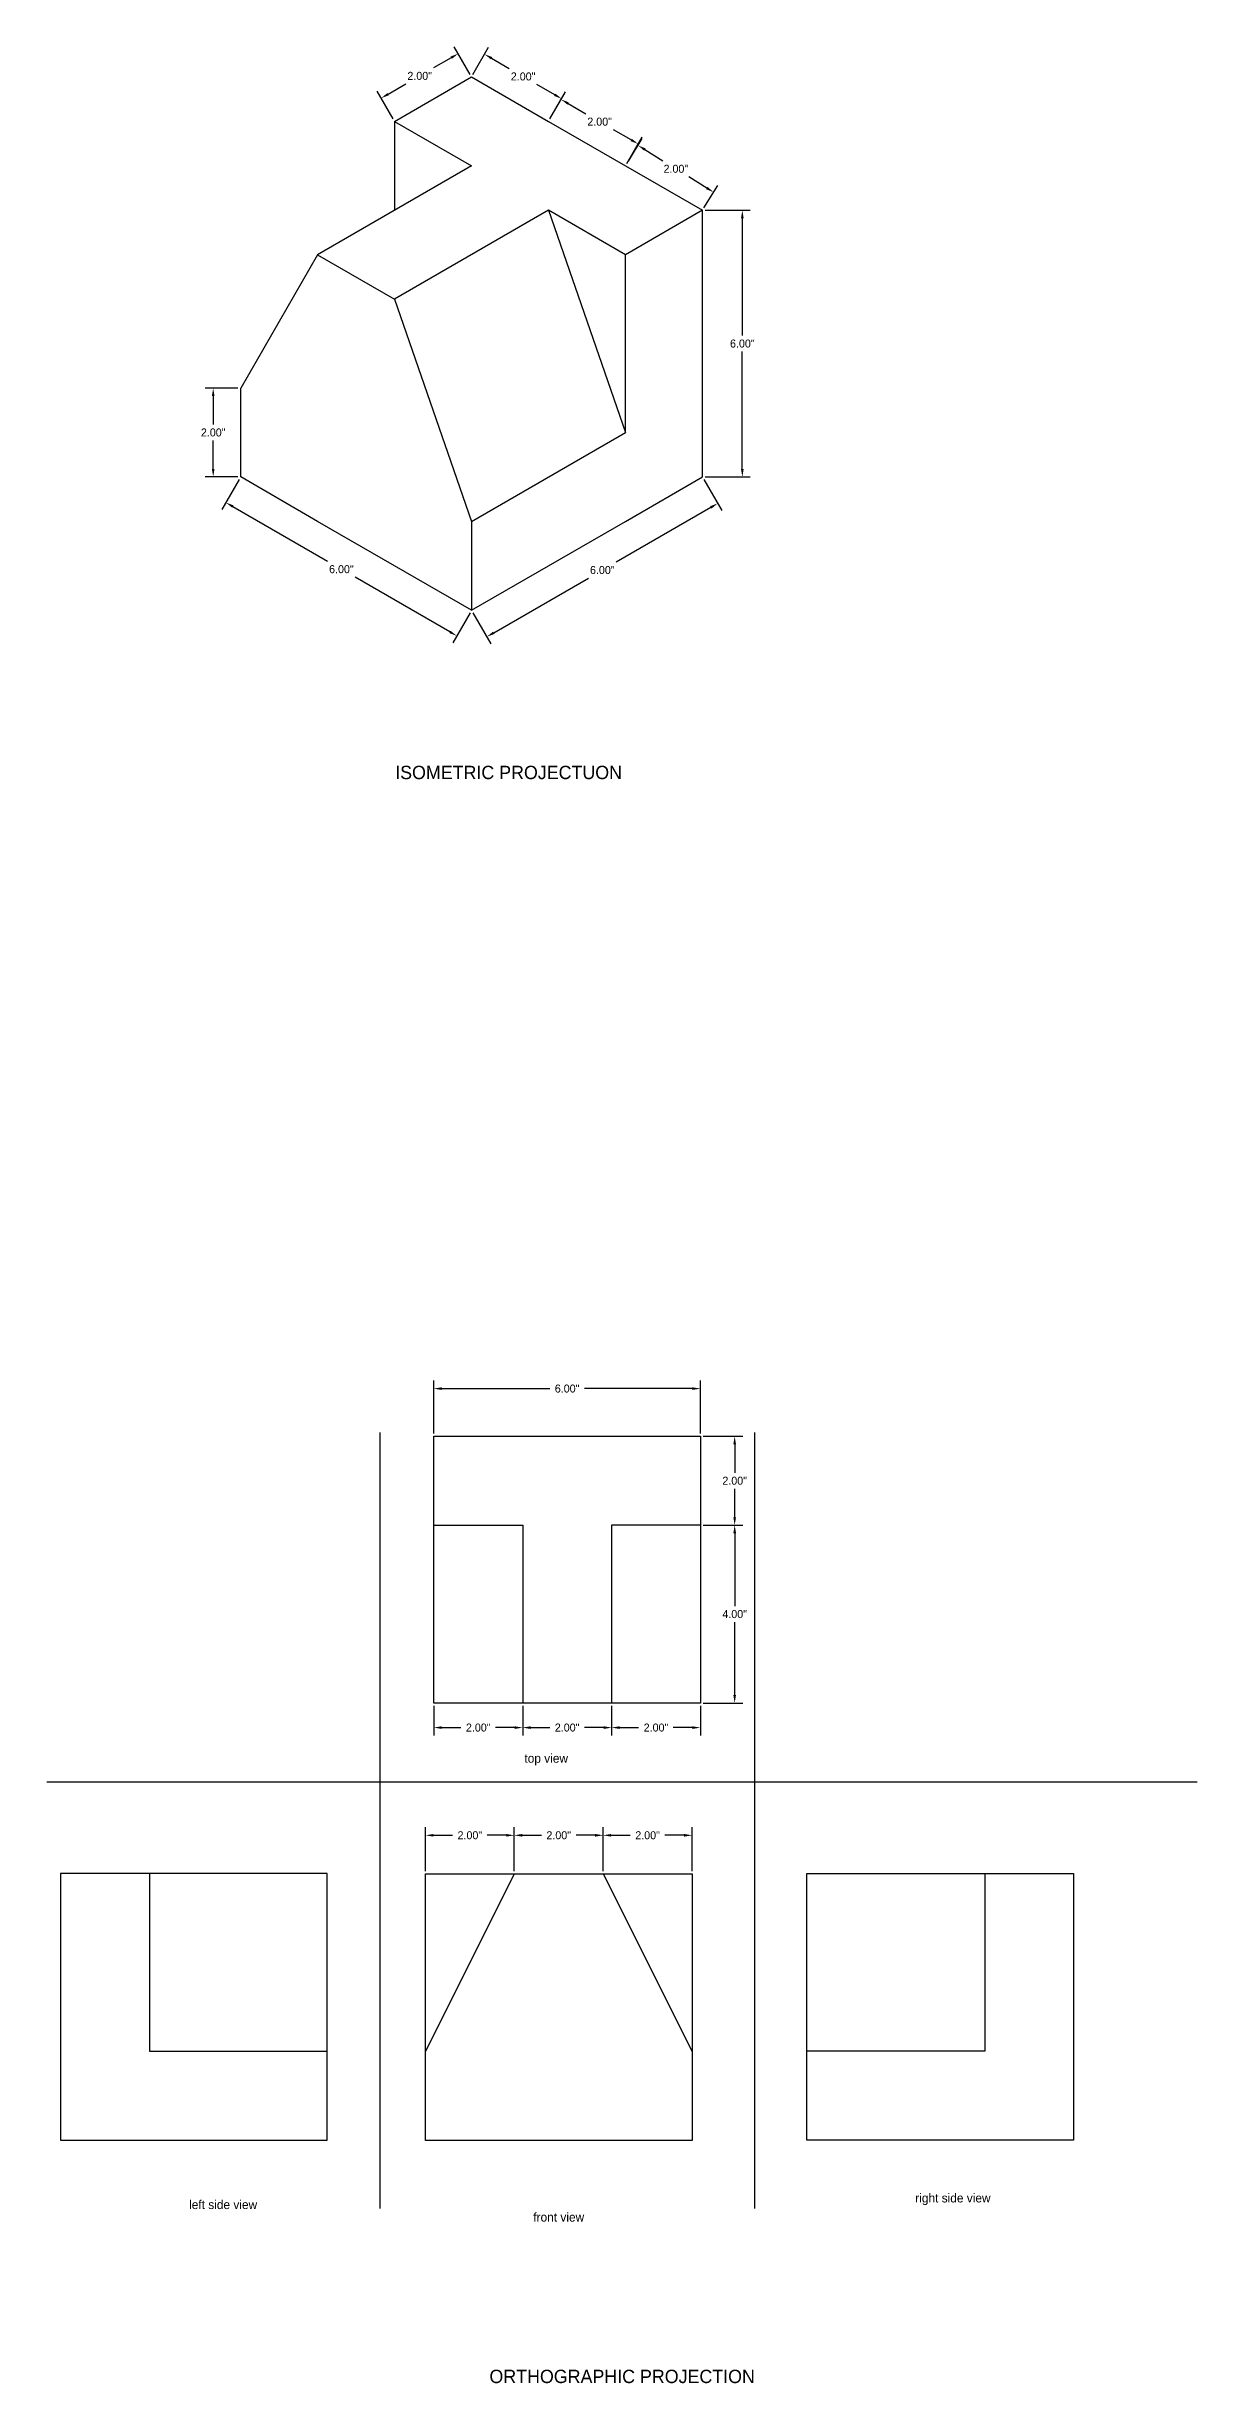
# Model space of a CAD drawing. Header units: inches. Extents: x -99 to 156, y 6 to 64.
# Drawn here: x 34 to 59.9, y 9.7 to 62.3 of the extents above; entities that cross this region are included whole.
import ezdxf

# ---------------------------------------------------------------- set-up
doc = ezdxf.new("R2010")
doc.units = ezdxf.units.IN
doc.header["$MEASUREMENT"] = 0
doc.linetypes.add('DASHED', pattern=[0.75, 0.5, -0.25])
doc.dimstyles.get("Standard").update_dxf_attribs({"dimtxt": 0.18, "dimasz": 0.18, "dimexe": 0.18, "dimexo": 0.0625, "dimgap": 0.09, "dimtad": 0, "dimtih": 1, "dimtoh": 1, "dimzin": 0, "dimdsep": 46, "dimlunit": 3, "dimtxsty": 'Standard', "dimcen": 0.09, "dimadec": 0, "dimazin": 0, "dimtfac": 1, "dimtofl": 0, "dimtmove": 0, "dimatfit": 3, "dimfxl": 1, "dimtolj": 1, "dimtzin": 0, "dimarcsym": 0})

# ---------------------------------------------------------------- blocks, each defined once
blk = doc.blocks.new('*D102')
at = {"color": 0, "lineweight": -2}
for p, q in [((38.328, 54.608), (37.592, 54.608)), ((37.772, 54.428), (37.772, 53.788)), ((37.772, 52.788), (37.772, 53.428)), ((38.328, 52.608), (37.592, 52.608))]:
    blk.add_line(p, q, dxfattribs=at)
at = {"color": 0}
for points in [[(37.742, 54.428), (37.802, 54.428), (37.772, 54.608)], [(37.742, 52.788), (37.802, 52.788), (37.772, 52.608)]]:
    blk.add_solid(points, dxfattribs=at)
at = {"layer": 'Defpoints', "color": 0}
for p in [(38.391, 54.608), (37.772, 52.608), (38.391, 52.608)]:
    blk.add_point(p, dxfattribs=at)
at = {"color": 0, "insert": (37.772, 53.608), "char_height": 0.18, "attachment_point": 5}
blk.add_mtext('\\A1;2.00"', dxfattribs=at)
blk = doc.blocks.new('*D103')
at = {"color": 0, "lineweight": -2}
for p, q in [((38.36, 52.554), (37.969, 51.876)), ((38.214, 51.942), (40.345, 50.712)), ((43.099, 49.122), (40.968, 50.352)), ((43.556, 49.554), (43.165, 48.876))]:
    blk.add_line(p, q, dxfattribs=at)
at = {"color": 0}
for points in [[(38.229, 51.968), (38.199, 51.916), (38.059, 52.032)], [(43.114, 49.148), (43.084, 49.096), (43.255, 49.032)]]:
    blk.add_solid(points, dxfattribs=at)
at = {"layer": 'Defpoints', "color": 0}
for p in [(38.391, 52.608), (43.587, 49.608), (43.255, 49.032)]:
    blk.add_point(p, dxfattribs=at)
at = {"color": 0, "insert": (40.657, 50.532), "char_height": 0.18, "attachment_point": 5}
blk.add_mtext('\\A1;6.00"', dxfattribs=at)
blk = doc.blocks.new('*D104')
at = {"color": 0, "lineweight": -2}
for p, q in [((48.815, 52.554), (49.217, 51.857)), ((48.971, 51.923), (46.84, 50.693)), ((44.087, 49.103), (46.217, 50.333)), ((43.618, 49.554), (44.021, 48.857))]:
    blk.add_line(p, q, dxfattribs=at)
at = {"color": 0}
for points in [[(48.956, 51.949), (48.986, 51.897), (49.127, 52.013)], [(44.072, 49.129), (44.102, 49.077), (43.931, 49.013)]]:
    blk.add_solid(points, dxfattribs=at)
at = {"layer": 'Defpoints', "color": 0}
for p in [(48.783, 52.608), (49.127, 52.013), (43.587, 49.608)]:
    blk.add_point(p, dxfattribs=at)
at = {"color": 0, "insert": (46.529, 50.513), "char_height": 0.18, "attachment_point": 5}
blk.add_mtext('\\A1;6.00"', dxfattribs=at)
blk = doc.blocks.new('*D105')
at = {"color": 0, "lineweight": -2}
for p, q in [((48.846, 58.608), (49.86, 58.608)), ((49.68, 58.428), (49.68, 55.788)), ((49.68, 52.788), (49.68, 55.428)), ((48.846, 52.608), (49.86, 52.608))]:
    blk.add_line(p, q, dxfattribs=at)
at = {"color": 0}
for points in [[(49.65, 58.428), (49.71, 58.428), (49.68, 58.608)], [(49.65, 52.788), (49.71, 52.788), (49.68, 52.608)]]:
    blk.add_solid(points, dxfattribs=at)
at = {"layer": 'Defpoints', "color": 0}
for p in [(48.783, 58.608), (48.783, 52.608), (49.68, 52.608)]:
    blk.add_point(p, dxfattribs=at)
at = {"color": 0, "insert": (49.68, 55.608), "char_height": 0.18, "attachment_point": 5}
blk.add_mtext('\\A1;6.00"', dxfattribs=at)
blk = doc.blocks.new('*D106')
at = {"color": 0, "lineweight": -2}
for p, q in [((43.13, 62.04), (42.731, 61.81)), ((43.556, 61.662), (43.195, 62.286)), ((41.824, 60.662), (41.463, 61.286)), ((41.709, 61.22), (42.108, 61.45))]:
    blk.add_line(p, q, dxfattribs=at)
at = {"color": 0}
for points in [[(43.115, 62.066), (43.145, 62.014), (43.285, 62.13)], [(41.694, 61.246), (41.724, 61.194), (41.553, 61.13)]]:
    blk.add_solid(points, dxfattribs=at)
at = {"layer": 'Defpoints', "color": 0}
for p in [(43.285, 62.13), (43.587, 61.608), (41.855, 60.608)]:
    blk.add_point(p, dxfattribs=at)
at = {"color": 0, "insert": (42.419, 61.63), "char_height": 0.18, "attachment_point": 5}
blk.add_mtext('\\A1;2.00"', dxfattribs=at)
blk = doc.blocks.new('*D107')
at = {"color": 0, "lineweight": -2}
for p, q in [((43.618, 61.662), (43.971, 62.273)), ((44.037, 62.027), (44.435, 61.797)), ((45.457, 61.207), (45.059, 61.437)), ((45.35, 60.662), (45.703, 61.273))]:
    blk.add_line(p, q, dxfattribs=at)
at = {"color": 0}
for points in [[(44.052, 62.053), (44.022, 62.001), (43.881, 62.117)], [(45.472, 61.233), (45.442, 61.181), (45.613, 61.117)]]:
    blk.add_solid(points, dxfattribs=at)
at = {"layer": 'Defpoints', "color": 0}
for p in [(43.587, 61.608), (45.613, 61.117), (45.319, 60.608)]:
    blk.add_point(p, dxfattribs=at)
at = {"color": 0, "insert": (44.747, 61.617), "char_height": 0.18, "attachment_point": 5}
blk.add_mtext('\\A1;2.00"', dxfattribs=at)
blk = doc.blocks.new('*D108')
at = {"color": 0, "lineweight": -2}
for p, q in [((45.35, 60.662), (45.693, 61.256)), ((45.759, 61.01), (46.158, 60.78)), ((47.179, 60.19), (46.781, 60.42)), ((47.082, 59.662), (47.425, 60.256))]:
    blk.add_line(p, q, dxfattribs=at)
at = {"color": 0}
for points in [[(45.774, 61.036), (45.744, 60.984), (45.603, 61.1)], [(47.194, 60.216), (47.164, 60.164), (47.335, 60.1)]]:
    blk.add_solid(points, dxfattribs=at)
at = {"layer": 'Defpoints', "color": 0}
for p in [(45.319, 60.608), (47.335, 60.1), (47.051, 59.608)]:
    blk.add_point(p, dxfattribs=at)
at = {"color": 0, "insert": (46.469, 60.6), "char_height": 0.18, "attachment_point": 5}
blk.add_mtext('\\A1;2.00"', dxfattribs=at)
blk = doc.blocks.new('*D109')
at = {"color": 0, "lineweight": -2}
for p, q in [((47.115, 59.715), (47.428, 60.22)), ((47.487, 59.972), (47.894, 59.72)), ((48.881, 59.108), (48.474, 59.36)), ((48.816, 58.661), (49.129, 59.166))]:
    blk.add_line(p, q, dxfattribs=at)
at = {"color": 0}
for points in [[(47.502, 59.998), (47.471, 59.947), (47.334, 60.067)], [(48.897, 59.133), (48.866, 59.082), (49.034, 59.013)]]:
    blk.add_solid(points, dxfattribs=at)
at = {"layer": 'Defpoints', "color": 0}
for p in [(47.082, 59.662), (49.034, 59.013), (48.783, 58.608)]:
    blk.add_point(p, dxfattribs=at)
at = {"color": 0, "insert": (48.184, 59.54), "char_height": 0.18, "attachment_point": 5}
blk.add_mtext('\\A1;2.00"', dxfattribs=at)
blk = doc.blocks.new('*D291')
at = {"color": 0, "lineweight": -2}
for p, q in [((42.737, 31.089), (42.737, 32.279)), ((42.917, 32.099), (45.347, 32.099)), ((48.557, 32.099), (46.127, 32.099)), ((48.737, 31.089), (48.737, 32.279))]:
    blk.add_line(p, q, dxfattribs=at)
at = {"color": 0}
for points in [[(42.917, 32.129), (42.917, 32.069), (42.737, 32.099)], [(48.557, 32.129), (48.557, 32.069), (48.737, 32.099)]]:
    blk.add_solid(points, dxfattribs=at)
at = {"layer": 'Defpoints', "color": 0}
for p in [(48.737, 32.099), (42.737, 31.026), (48.737, 31.026)]:
    blk.add_point(p, dxfattribs=at)
at = {"color": 0, "insert": (45.737, 32.099), "char_height": 0.18, "attachment_point": 5}
blk.add_mtext('\\A1;6.00"', dxfattribs=at)
blk = doc.blocks.new('*D292')
at = {"color": 0, "lineweight": -2}
for p, q in [((48.799, 31.026), (49.688, 31.026)), ((49.508, 30.846), (49.508, 30.206)), ((49.508, 29.206), (49.508, 29.846)), ((48.799, 29.026), (49.688, 29.026))]:
    blk.add_line(p, q, dxfattribs=at)
at = {"color": 0}
for points in [[(49.478, 30.846), (49.538, 30.846), (49.508, 31.026)], [(49.478, 29.206), (49.538, 29.206), (49.508, 29.026)]]:
    blk.add_solid(points, dxfattribs=at)
at = {"layer": 'Defpoints', "color": 0}
for p in [(48.737, 31.026), (48.737, 29.026), (49.508, 29.026)]:
    blk.add_point(p, dxfattribs=at)
at = {"color": 0, "insert": (49.508, 30.026), "char_height": 0.18, "attachment_point": 5}
blk.add_mtext('\\A1;2.00"', dxfattribs=at)
blk = doc.blocks.new('*D293')
at = {"color": 0, "lineweight": -2}
for p, q in [((48.799, 29.026), (49.688, 29.026)), ((49.508, 28.846), (49.508, 27.206)), ((49.508, 25.206), (49.508, 26.846)), ((48.799, 25.026), (49.688, 25.026))]:
    blk.add_line(p, q, dxfattribs=at)
at = {"color": 0}
for points in [[(49.478, 28.846), (49.538, 28.846), (49.508, 29.026)], [(49.478, 25.206), (49.538, 25.206), (49.508, 25.026)]]:
    blk.add_solid(points, dxfattribs=at)
at = {"layer": 'Defpoints', "color": 0}
for p in [(48.737, 29.026), (48.737, 25.026), (49.508, 25.026)]:
    blk.add_point(p, dxfattribs=at)
at = {"color": 0, "insert": (49.508, 27.026), "char_height": 0.18, "attachment_point": 5}
blk.add_mtext('\\A1;4.00"', dxfattribs=at)
blk = doc.blocks.new('*D294')
at = {"color": 0, "lineweight": -2}
for p, q in [((46.737, 24.964), (46.737, 24.293)), ((48.737, 24.964), (48.737, 24.293)), ((46.917, 24.473), (47.347, 24.473)), ((48.557, 24.473), (48.127, 24.473))]:
    blk.add_line(p, q, dxfattribs=at)
at = {"color": 0}
for points in [[(46.917, 24.503), (46.917, 24.443), (46.737, 24.473)], [(48.557, 24.503), (48.557, 24.443), (48.737, 24.473)]]:
    blk.add_solid(points, dxfattribs=at)
at = {"layer": 'Defpoints', "color": 0}
for p in [(46.737, 25.026), (48.737, 25.026), (46.737, 24.473)]:
    blk.add_point(p, dxfattribs=at)
at = {"color": 0, "insert": (47.737, 24.473), "char_height": 0.18, "attachment_point": 5}
blk.add_mtext('\\A1;2.00"', dxfattribs=at)
blk = doc.blocks.new('*D295')
at = {"color": 0, "lineweight": -2}
for p, q in [((44.737, 24.964), (44.737, 24.293)), ((46.737, 24.964), (46.737, 24.293)), ((44.917, 24.473), (45.347, 24.473)), ((46.557, 24.473), (46.127, 24.473))]:
    blk.add_line(p, q, dxfattribs=at)
at = {"color": 0}
for points in [[(44.917, 24.503), (44.917, 24.443), (44.737, 24.473)], [(46.557, 24.503), (46.557, 24.443), (46.737, 24.473)]]:
    blk.add_solid(points, dxfattribs=at)
at = {"layer": 'Defpoints', "color": 0}
for p in [(44.737, 25.026), (46.737, 25.026), (44.737, 24.473)]:
    blk.add_point(p, dxfattribs=at)
at = {"color": 0, "insert": (45.737, 24.473), "char_height": 0.18, "attachment_point": 5}
blk.add_mtext('\\A1;2.00"', dxfattribs=at)
blk = doc.blocks.new('*D296')
at = {"color": 0, "lineweight": -2}
for p, q in [((42.737, 24.964), (42.737, 24.293)), ((44.737, 24.964), (44.737, 24.293)), ((42.917, 24.473), (43.347, 24.473)), ((44.557, 24.473), (44.127, 24.473))]:
    blk.add_line(p, q, dxfattribs=at)
at = {"color": 0}
for points in [[(42.917, 24.503), (42.917, 24.443), (42.737, 24.473)], [(44.557, 24.503), (44.557, 24.443), (44.737, 24.473)]]:
    blk.add_solid(points, dxfattribs=at)
at = {"layer": 'Defpoints', "color": 0}
for p in [(42.737, 25.026), (44.737, 25.026), (42.737, 24.473)]:
    blk.add_point(p, dxfattribs=at)
at = {"color": 0, "insert": (43.737, 24.473), "char_height": 0.18, "attachment_point": 5}
blk.add_mtext('\\A1;2.00"', dxfattribs=at)
blk = doc.blocks.new('*D303')
at = {"color": 0, "lineweight": -2}
for p, q in [((42.548, 21.247), (42.548, 22.23)), ((44.548, 21.247), (44.548, 22.23)), ((42.728, 22.05), (43.158, 22.05)), ((44.368, 22.05), (43.938, 22.05))]:
    blk.add_line(p, q, dxfattribs=at)
at = {"color": 0}
for points in [[(42.728, 22.08), (42.728, 22.02), (42.548, 22.05)], [(44.368, 22.08), (44.368, 22.02), (44.548, 22.05)]]:
    blk.add_solid(points, dxfattribs=at)
at = {"layer": 'Defpoints', "color": 0}
for p in [(44.548, 22.05), (42.548, 21.185), (44.548, 21.185)]:
    blk.add_point(p, dxfattribs=at)
at = {"color": 0, "insert": (43.548, 22.05), "char_height": 0.18, "attachment_point": 5}
blk.add_mtext('\\A1;2.00"', dxfattribs=at)
blk = doc.blocks.new('*D304')
at = {"color": 0, "lineweight": -2}
for p, q in [((44.548, 21.247), (44.548, 22.23)), ((46.548, 21.247), (46.548, 22.23)), ((44.728, 22.05), (45.158, 22.05)), ((46.368, 22.05), (45.938, 22.05))]:
    blk.add_line(p, q, dxfattribs=at)
at = {"color": 0}
for points in [[(44.728, 22.08), (44.728, 22.02), (44.548, 22.05)], [(46.368, 22.08), (46.368, 22.02), (46.548, 22.05)]]:
    blk.add_solid(points, dxfattribs=at)
at = {"layer": 'Defpoints', "color": 0}
for p in [(46.548, 22.05), (44.548, 21.185), (46.548, 21.185)]:
    blk.add_point(p, dxfattribs=at)
at = {"color": 0, "insert": (45.548, 22.05), "char_height": 0.18, "attachment_point": 5}
blk.add_mtext('\\A1;2.00"', dxfattribs=at)
blk = doc.blocks.new('*D305')
at = {"color": 0, "lineweight": -2}
for p, q in [((46.548, 21.247), (46.548, 22.23)), ((48.548, 21.247), (48.548, 22.23)), ((46.728, 22.05), (47.158, 22.05)), ((48.368, 22.05), (47.938, 22.05))]:
    blk.add_line(p, q, dxfattribs=at)
at = {"color": 0}
for points in [[(46.728, 22.08), (46.728, 22.02), (46.548, 22.05)], [(48.368, 22.08), (48.368, 22.02), (48.548, 22.05)]]:
    blk.add_solid(points, dxfattribs=at)
at = {"layer": 'Defpoints', "color": 0}
for p in [(48.548, 22.05), (46.548, 21.185), (48.548, 21.185)]:
    blk.add_point(p, dxfattribs=at)
at = {"color": 0, "insert": (47.548, 22.05), "char_height": 0.18, "attachment_point": 5}
blk.add_mtext('\\A1;2.00"', dxfattribs=at)

msp = doc.modelspace()

# ---------------------------------------------------------------- linework, layer by layer
for p, q in [((41.855, 60.608), (43.587, 61.608)), ((43.587, 61.608), (45.319, 60.608)), ((41.855, 60.608), (43.587, 59.608)), ((41.855, 60.608), (41.855, 58.608)), ((45.319, 60.608), (47.051, 59.608)), ((43.587, 59.608), (40.123, 57.608)), ((47.051, 59.608), (48.783, 58.608)), ((45.319, 58.608), (41.855, 56.608)), ((47.051, 57.608), (45.319, 58.608)), ((45.319, 58.608), (47.051, 53.608)), ((48.783, 58.608), (47.051, 57.608)), ((48.783, 54.608), (48.783, 58.608)), ((40.123, 57.608), (38.391, 54.608)), ((40.123, 57.608), (41.855, 56.608)), ((47.051, 53.608), (47.051, 57.608)), ((41.855, 56.608), (43.587, 51.608)), ((38.391, 52.608), (38.391, 54.608)), ((48.783, 52.608), (48.783, 54.608)), ((43.587, 51.608), (47.051, 53.608)), ((40.123, 51.608), (38.391, 52.608)), ((47.051, 51.608), (48.783, 52.608)), ((41.855, 50.608), (40.123, 51.608)), ((43.587, 49.608), (47.051, 51.608)), ((43.587, 51.608), (43.587, 49.608)), ((43.587, 49.608), (41.855, 50.608)), ((41.52, 31.109), (41.52, 13.654)), ((42.737, 31.026), (48.737, 31.026)), ((42.737, 29.026), (42.737, 31.026)), ((48.737, 31.026), (48.737, 29.026)), ((49.954, 31.109), (49.954, 13.654)), ((42.737, 25.026), (42.737, 29.026)), ((42.737, 29.026), (44.737, 29.026)), ((44.737, 29.026), (44.737, 25.026)), ((48.737, 29.026), (46.737, 29.026)), ((46.737, 29.026), (46.737, 25.026)), ((48.737, 29.026), (48.737, 25.026)), ((44.737, 25.026), (42.737, 25.026)), ((46.737, 25.026), (44.737, 25.026)), ((48.737, 25.026), (46.737, 25.026)), ((34.025, 23.256), (59.919, 23.256)), ((34.339, 21.192), (34.339, 15.192)), ((36.339, 21.192), (34.339, 21.192)), ((40.339, 21.192), (36.339, 21.192)), ((36.339, 21.192), (36.339, 17.192)), ((40.339, 17.192), (40.339, 21.192)), ((42.548, 21.185), (44.548, 21.185)), ((42.548, 17.185), (42.548, 21.185)), ((44.548, 21.185), (42.548, 17.185)), ((44.548, 21.185), (46.548, 21.185)), ((46.548, 21.185), (48.548, 21.185)), ((46.548, 21.185), (48.548, 17.185)), ((48.548, 21.185), (48.548, 17.185)), ((51.134, 17.192), (51.134, 21.192)), ((51.134, 21.192), (55.134, 21.192)), ((55.134, 21.192), (57.134, 21.192)), ((55.134, 21.192), (55.134, 17.192)), ((57.134, 21.192), (57.134, 15.192)), ((36.339, 17.192), (40.339, 17.192)), ((40.339, 15.192), (40.339, 17.192)), ((42.548, 15.185), (42.548, 17.185)), ((48.548, 17.185), (48.548, 15.185)), ((51.134, 15.192), (51.134, 17.192)), ((55.134, 17.192), (51.134, 17.192)), ((34.339, 15.192), (40.339, 15.192)), ((48.548, 15.185), (42.548, 15.185)), ((57.134, 15.192), (51.134, 15.192))]:
    msp.add_line(p, q)

# ---------------------------------------------------------------- texts
at = {"insert": (41.868, 46.11), "char_height": 0.3, "width": 5.985, "attachment_point": 1}
msp.add_mtext('ISOMETRIC PROJECTUON', dxfattribs=at)
at = {"linetype": 'Continuous', "lineweight": 100, "char_height": 0.2, "attachment_point": 1}
for s, insert, width in [('top view', (44.776, 23.883), 4.99177), ('left side view', (37.23, 13.842), 7.10845)]:
    msp.add_mtext(s, dxfattribs=dict(at, insert=insert, width=width))
at = {"linetype": 'DASHED', "lineweight": 100, "attachment_point": 1}
for s, insert, char_height, width in [('right side view', (53.572, 13.991), 0.2, 4.10423), ('front view', (44.976, 13.56), 0.2, 3.80361), ('ORTHOGRAPHIC PROJECTION', (43.989, 10.027), 0.3, 23.31416)]:
    msp.add_mtext(s, dxfattribs=dict(at, insert=insert, char_height=char_height, width=width))

# ---------------------------------------------------------------- dimensions: what is measured, and where the dimension line sits
for p1, p2, distance, picture, middle in [((41.855, 60.608), (43.587, 61.608), 0.603, '*D106', (42.419, 61.63)), ((43.587, 61.608), (45.319, 60.608), 0.588, '*D107', (44.747, 61.617)), ((45.319, 60.608), (47.051, 59.608), 0.568, '*D108', (46.469, 60.6)), ((47.082, 59.662), (48.783, 58.608), 0.477, '*D109', (48.184, 59.54)), ((48.783, 58.608), (48.783, 52.608), 0.896, '*D105', (49.68, 55.608)), ((38.391, 54.608), (38.391, 52.608), -0.619, '*D102', (37.772, 53.608)), ((38.391, 52.608), (43.587, 49.608), -0.665, '*D103', (40.657, 50.532)), ((43.587, 49.608), (48.783, 52.608), -0.687, '*D104', (46.529, 50.513))]:
    dim = msp.add_aligned_dim(p1=p1, p2=p2, distance=distance, dimstyle='Standard')
    dim.commit()
    dim.dimension.update_dxf_attribs({"geometry": picture, "text_midpoint": middle})
for base, p1, p2, picture, middle in [((48.737, 32.099), (42.737, 31.026), (48.737, 31.026), '*D291', (45.737, 32.099)), ((46.737, 24.473), (48.737, 25.026), (46.737, 25.026), '*D294', (47.737, 24.473)), ((44.548, 22.05), (42.548, 21.185), (44.548, 21.185), '*D303', (43.548, 22.05))]:
    dim = msp.add_linear_dim(base=base, p1=p1, p2=p2, dimstyle='Standard')
    dim.commit()
    dim.dimension.update_dxf_attribs({"geometry": picture, "text_midpoint": middle})
dim = msp.add_linear_dim(base=(49.508, 29.026), p1=(48.737, 31.026), p2=(48.737, 29.026), angle=90, dimstyle='Standard')
dim.commit()
dim.dimension.update_dxf_attribs({"geometry": '*D292', "text_midpoint": (49.508, 30.026)})
dim = msp.add_linear_dim(base=(49.508, 25.026), p1=(48.737, 29.026), p2=(48.737, 25.026), angle=90, dimstyle='Standard', override={"dimtmove": 1})
dim.commit()
dim.dimension.update_dxf_attribs({"geometry": '*D293', "text_midpoint": (49.508, 27.026)})
for base, p1, p2, picture, middle in [((42.737, 24.473), (44.737, 25.026), (42.737, 25.026), '*D296', (43.737, 24.473)), ((44.737, 24.473), (46.737, 25.026), (44.737, 25.026), '*D295', (45.737, 24.473)), ((46.548, 22.05), (44.548, 21.185), (46.548, 21.185), '*D304', (45.548, 22.05)), ((48.548, 22.05), (46.548, 21.185), (48.548, 21.185), '*D305', (47.548, 22.05))]:
    dim = msp.add_linear_dim(base=base, p1=p1, p2=p2, dimstyle='Standard', override={"dimtmove": 1})
    dim.commit()
    dim.dimension.update_dxf_attribs({"geometry": picture, "text_midpoint": middle})

doc.saveas('drawing.dxf')
